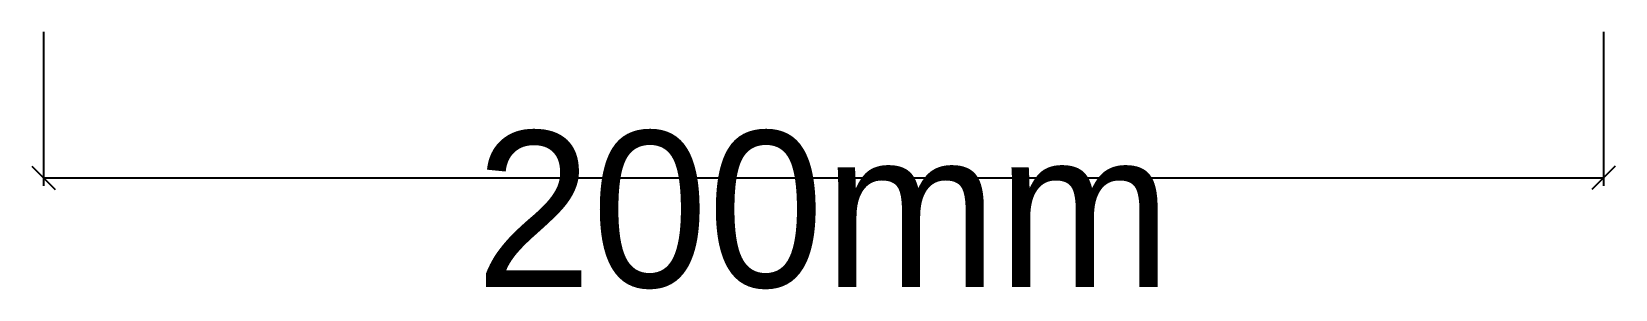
# Model space of a CAD drawing. Extents: x -2 to 202, y 66 to 99.
import ezdxf
from ezdxf.enums import TextEntityAlignment as Align

# ---------------------------------------------------------------- set-up
doc = ezdxf.new("R2010")
doc.units = 0
doc.layers.add('T', color=7, linetype='CONTINUOUS')

msp = doc.modelspace()

# ---------------------------------------------------------------- linework, layer by layer
at = {"layer": 'T'}
for p, q in [((0, 98.75), (0, 79)), ((200, 98.75), (200, 79)), ((-1.5, 81.5), (1.5, 78.5)), ((201.5, 81.5), (198.5, 78.5)), ((0, 80), (200, 80))]:
    msp.add_line(p, q, dxfattribs=at)

# ---------------------------------------------------------------- texts
msp.add_text('200mm', height=20, dxfattribs=at).set_placement((100, 76), align=Align.MIDDLE_CENTER)

doc.saveas('drawing.dxf')
